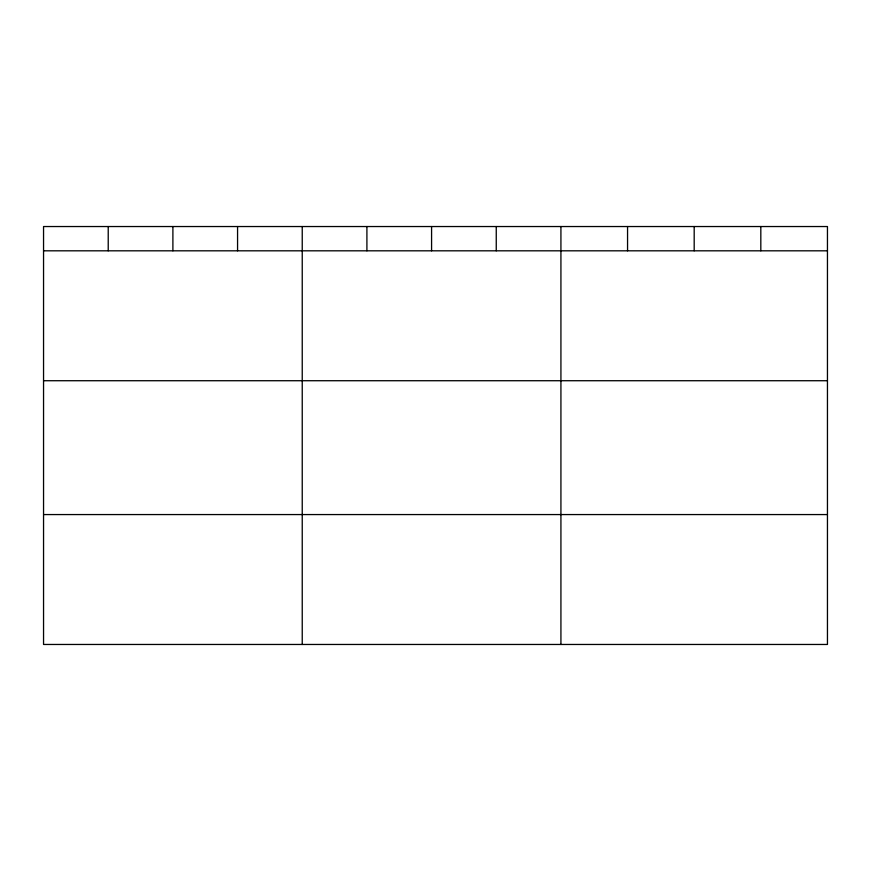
<?xml version="1.0" encoding="UTF-8"?>
<svg xmlns="http://www.w3.org/2000/svg" width="871" height="871" viewBox="0 0 871 871"><rect width="100%" height="100%" fill="white"/><g stroke="black" fill="none" stroke-linecap="round" stroke-linejoin="round"><path stroke-width="1.31" d="M827.45 250.815L827.45 644.464L43.55 644.464L43.55 226.536L827.45 226.536L827.45 250.815L43.55 250.815M43.55 380.725L827.45 380.725M43.55 514.565L827.45 514.565M760.818 226.536L760.818 250.815M694.187 226.536L694.187 250.815M627.556 226.536L627.556 250.815M560.924 226.536L560.924 644.464M496.252 226.536L496.252 250.815M431.581 226.536L431.581 250.815M366.909 226.536L366.909 250.815M302.237 226.536L302.237 644.464M237.565 226.536L237.565 250.815M172.894 226.536L172.894 250.815M108.222 226.536L108.222 250.815"/></g></svg>
